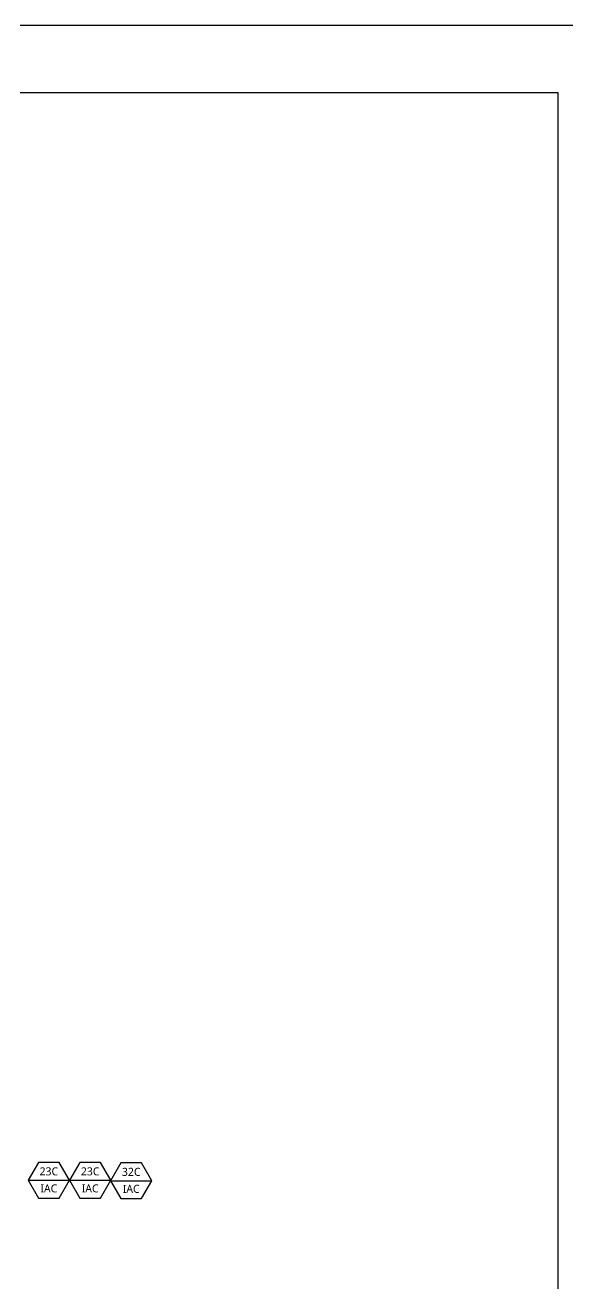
# Model space of a CAD drawing. Header units: millimetres. Extents: x 0 to 504600, y 0 to 118800.
# Drawn here: x 281658 to 315533, y 40185 to 118800 of the extents above; entities that cross this region are included whole.
import ezdxf
from ezdxf.enums import TextEntityAlignment as Align

# ---------------------------------------------------------------- set-up
doc = ezdxf.new("R2010")
doc.units = ezdxf.units.MM
doc.header["$LTSCALE"] = 200
doc.layers.get('DEFPOINTS').update_dxf_attribs({"color": 137})
doc.layers.add('LG-장비번호', color=7, linetype='Continuous')
doc.layers.add('WALL-D', color=3, linetype='Continuous')
doc.styles.add('SUNJIN', font='malgun.ttf')

# ---------------------------------------------------------------- blocks, each defined once
blk = doc.blocks.new('sheet-line')
at = {"layer": 'DEFPOINTS'}
blk.add_lwpolyline([(168200, -356400), (0, -356400), (0, -237600), (168200, -237600)], close=True, dxfattribs=at)
blk = doc.blocks.new('장비번호')
at = {"layer": 'LG-장비번호', "color": 0}
blk.add_line((-516, 0), (516, 0), dxfattribs=at)
blk.add_lwpolyline([(516, 0), (258, 447), (-258, 447), (-516, 0), (-258, -447), (258, -447)], close=True, dxfattribs=at)

msp = doc.modelspace()

# ---------------------------------------------------------------- linework, layer by layer
at = {"layer": 'DEFPOINTS'}
msp.add_lwpolyline([(177500, 114600), (314900, 114600), (314900, 4200), (177500, 4200)], close=True, dxfattribs=at)
msp.add_lwpolyline([(177500, 114600), (314900, 114600), (314900, 4200), (177500, 4200)], close=True, dxfattribs=at)

# ---------------------------------------------------------------- block references
at = {"layer": 'LG-장비번호', "color": 2, "xscale": 2.5, "yscale": 2.5, "zscale": 2.5}
for p in [(283135, 46650), (285715, 46650), (288278, 46622)]:
    msp.add_blockref('장비번호', p, dxfattribs=at)
at = {"layer": 'WALL-D'}
msp.add_blockref('sheet-line', (168200, 356400), dxfattribs=at)
msp.add_blockref('sheet-line', (168200, 356400), dxfattribs=at)

# ---------------------------------------------------------------- texts
at = {"layer": 'LG-장비번호', "color": 2, "style": 'SUNJIN'}
for s, p in [('23C', (283135, 47208)), ('23C', (285715, 47208)), ('32C', (288278, 47180)), ('IAC', (283135, 46146)), ('IAC', (285715, 46146)), ('IAC', (288278, 46118))]:
    msp.add_text(s, height=500, dxfattribs=at).set_placement(p, align=Align.MIDDLE_CENTER)

doc.saveas('drawing.dxf')
